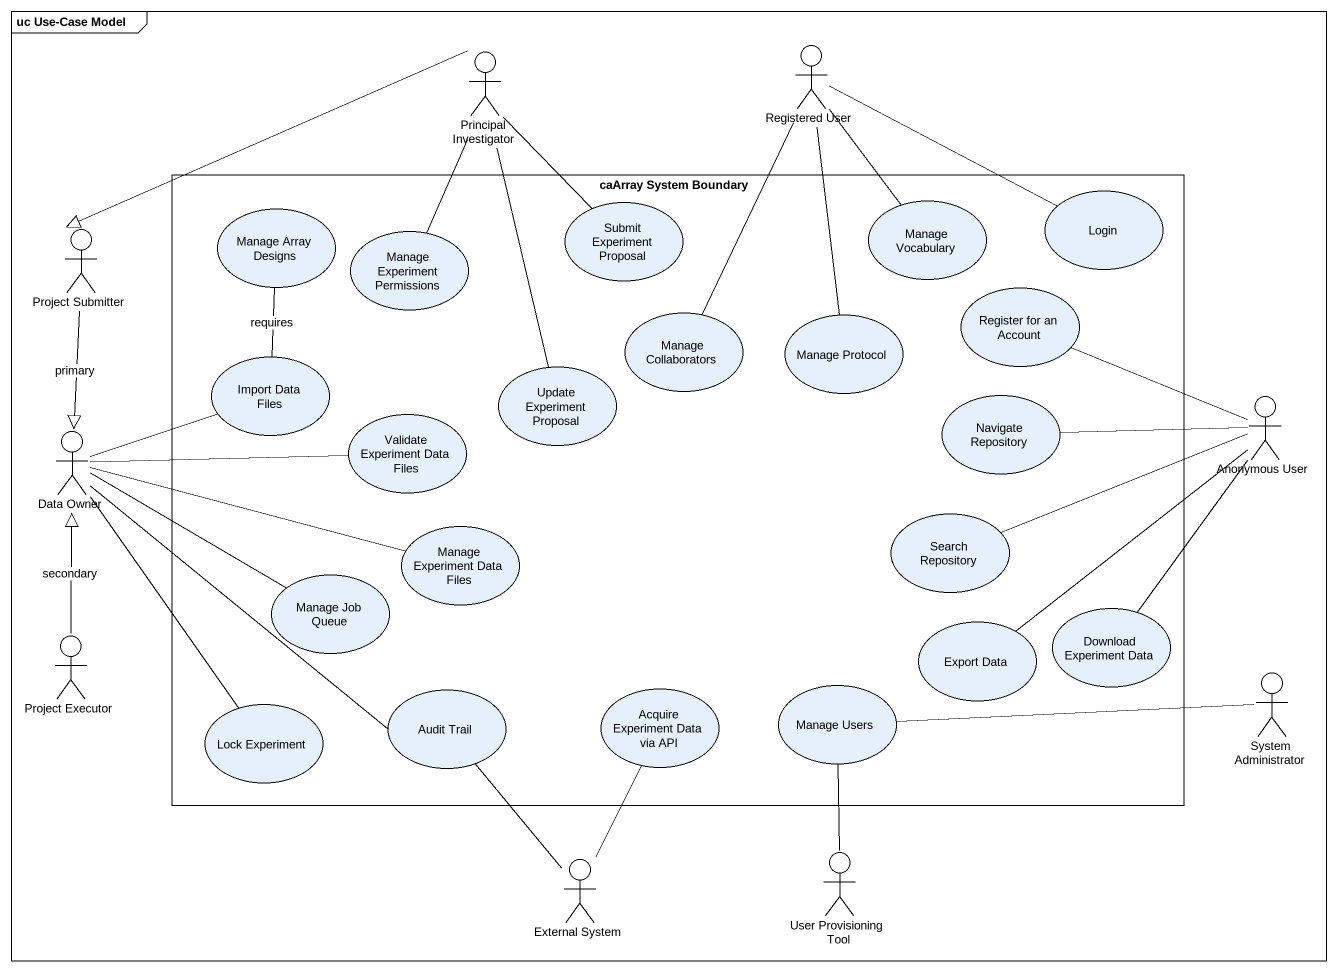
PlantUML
@startuml
mainframe uc Use-Case Model
actor "Principal Investigator" as Principal_Investigator
actor "Registered User" as Registered_User
rectangle "caArray System Boundary" as caArray_System_Boundary {
  usecase "Manage Array Designs" as Manage_Array_Designs
  usecase "Submit Experiment Proposal" as Submit_Experiment_Proposal
  usecase "Manage Vocabulary" as Manage_Vocabulary
  usecase Login
  usecase "Manage Experiment Permissions" as Manage_Experiment
  usecase "Manage Collaborators" as Manage_Collaborators
  usecase "Register for an Account" as Register_for_an_Account
  usecase "Import Data Files" as Import_Data_Files
  usecase "Manage Protocol" as Manage_Protocol
  usecase "Validate Experiment Data Files" as Validate_Experiment_Data
  usecase "Update Experiment Proposal" as Update_Experiment_Proposal
  usecase "Navigate Repository" as Navigate_Repository
  usecase "Search Repository" as Search_Repository
  usecase "Manage Experiment Data Files" as Manage_Experiment_Data_Files
  usecase "Manage Job Queue" as Manage_Job_Queue
  usecase "Download Experiment Data" as Download_Experiment_Data
  usecase "Export Data" as Export_Data
  usecase "Lock Experiment" as Lock_Experiment
  usecase "Audit Trail" as Audit_Trail
  usecase "Acquire Experiment Data via API" as Acquire_Experiment_Data_via
  usecase "Manage Users" as Manage_Users
}
actor "Project Submitter" as Project_Submitter
actor "Anonymous User" as Anonymous_User
actor "Data Owner" as Data_Owner
actor "Project Executor" as Project_Executor
actor "System Administrator" as System_Administrator
actor "External System" as External_System
actor "User Provisioning Tool" as User_Provisioning_Tool
Principal_Investigator -- Submit_Experiment_Proposal
Principal_Investigator -left-|> Project_Submitter
Principal_Investigator -- Manage_Experiment
Principal_Investigator -- Update_Experiment_Proposal
Registered_User -- Manage_Vocabulary
Registered_User -right- Login
Registered_User -- Manage_Collaborators
Registered_User -- Manage_Protocol
Project_Submitter --|> Data_Owner : primary
Import_Data_Files -up- Manage_Array_Designs : requires
Anonymous_User -left- Register_for_an_Account
Anonymous_User -left- Navigate_Repository
Anonymous_User -left- Search_Repository
Anonymous_User -- Download_Experiment_Data
Anonymous_User -- Export_Data
Data_Owner -right- Import_Data_Files
Data_Owner -right- Validate_Experiment_Data
Data_Owner -right- Manage_Experiment_Data_Files
Data_Owner -right- Manage_Job_Queue
Data_Owner -- Lock_Experiment
Data_Owner -- Audit_Trail
Project_Executor -up-|> Data_Owner : secondary
Manage_Users -- User_Provisioning_Tool
System_Administrator -left- Manage_Users
External_System -up- Audit_Trail
External_System -up- Acquire_Experiment_Data_via
@enduml
